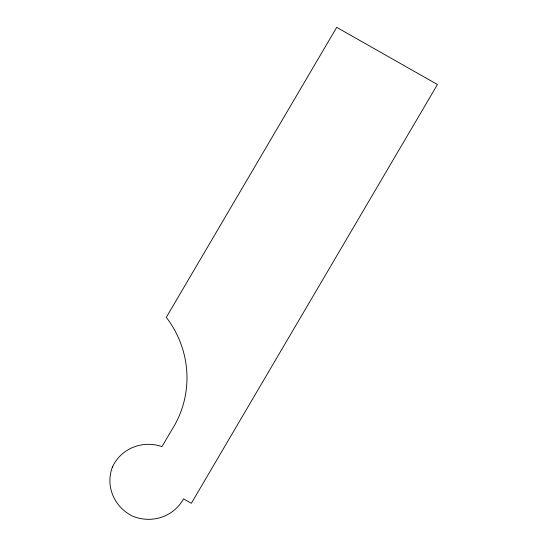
<?xml version="1.0" encoding="UTF-8"?>
<svg xmlns="http://www.w3.org/2000/svg" width="547" height="547" viewBox="0 0 547 547"><rect width="100%" height="100%" fill="white"/><g stroke="black" fill="none" stroke-linecap="round" stroke-linejoin="round"><path stroke-width="0.82" d="M112.415 466.994C105.092 486.338 114.316 507.247 132.689 516.183C151.669 523.937 173.549 517.038 183.512 498.837L191.347 503.281L437.45 84.511L336.706 27.35L166.288 317.342A103.034 99.752 16 0 1 171.655 430.133L161.98 446.591C142.589 439.993 121.181 448.191 112.415 466.994"/></g></svg>
